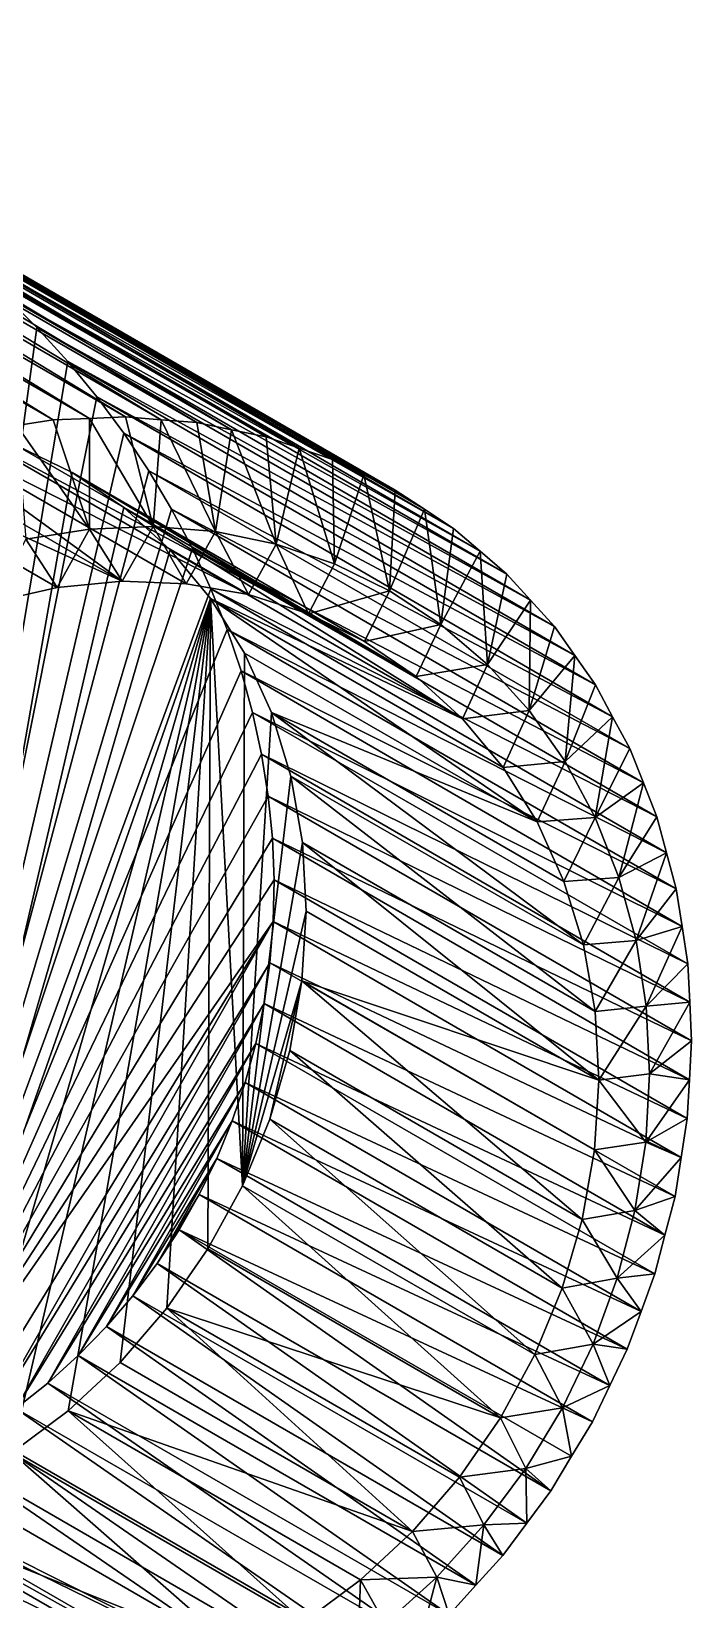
# Model space of a CAD drawing. Header units: metres. Extents: x -44.6 to 35.4, y -44.1 to 26.9.
# Drawn here: x 29.52 to 35.39, y -4.75 to 9.18 of the extents above; entities that cross this region are included whole.
import ezdxf

# ---------------------------------------------------------------- set-up
doc = ezdxf.new("R2010")
doc.units = ezdxf.units.M

msp = doc.modelspace()

# ---------------------------------------------------------------- linework, layer by layer
for points in [[(29.395292, 5.680957, 103.311874), (29.717966, 5.731897, 103.165245), (23.74262, 9.181763, 91.214554)], [(24.142267, 9.159567, 91.214554), (23.74262, 9.181763, 91.214554), (29.717966, 5.731897, 103.165245)], [(24.542736, 9.116903, 91.214554), (24.142267, 9.159567, 91.214554), (30.039503, 5.744801, 103.008202)], [(29.717966, 5.731897, 103.165245), (30.039503, 5.744801, 103.008202), (24.142267, 9.159567, 91.214554)], [(30.039503, 5.744801, 103.008202), (30.361038, 5.757706, 102.851158), (24.542736, 9.116903, 91.214554)], [(24.94281, 9.0539, 91.214554), (24.542736, 9.116903, 91.214554), (30.361038, 5.757706, 102.851158)], [(25.341274, 8.970749, 91.214554), (24.94281, 9.0539, 91.214554), (30.677534, 5.732418, 102.685608)], [(30.361038, 5.757706, 102.851158), (30.677534, 5.732418, 102.685608), (24.94281, 9.0539, 91.214554)], [(30.677534, 5.732418, 102.685608), (30.994028, 5.70713, 102.520065), (25.341274, 8.970749, 91.214554)], [(25.736917, 8.867703, 91.214554), (25.341274, 8.970749, 91.214554), (30.994028, 5.70713, 102.520065)], [(26.12854, 8.745076, 91.214554), (25.736917, 8.867703, 91.214554), (31.30164, 5.643958, 102.348022)], [(30.994028, 5.70713, 102.520065), (31.30164, 5.643958, 102.348022), (25.736917, 8.867703, 91.214554)], [(31.30164, 5.643958, 102.348022), (31.609253, 5.580786, 102.17598), (26.12854, 8.745076, 91.214554)], [(26.514952, 8.603239, 91.214554), (26.12854, 8.745076, 91.214554), (31.609253, 5.580786, 102.17598)], [(26.894979, 8.442623, 91.214554), (26.514952, 8.603239, 91.214554), (31.904247, 5.480496, 101.999527)], [(31.609253, 5.580786, 102.17598), (31.904247, 5.480496, 101.999527), (26.514952, 8.603239, 91.214554)], [(31.904247, 5.480496, 101.999527), (32.199242, 5.380206, 101.823082), (26.894979, 8.442623, 91.214554)], [(27.267467, 8.263716, 91.214554), (26.894979, 8.442623, 91.214554), (32.199242, 5.380206, 101.823082)], [(27.631287, 8.06706, 91.214554), (27.267467, 8.263716, 91.214554), (32.478039, 5.244015, 101.644363)], [(32.199242, 5.380206, 101.823082), (32.478039, 5.244015, 101.644363), (27.267467, 8.263716, 91.214554)], [(32.478039, 5.244015, 101.644363), (32.756836, 5.107824, 101.465652), (27.631287, 8.06706, 91.214554)], [(27.985332, 7.853256, 91.214554), (27.631287, 8.06706, 91.214554), (32.756836, 5.107824, 101.465652)], [(32.756836, 5.107824, 101.465652), (33.016052, 4.937386, 101.286842), (27.985332, 7.853256, 91.214554)], [(28.328527, 7.622949, 91.214554), (27.985332, 7.853256, 91.214554), (33.016052, 4.937386, 101.286842)], [(28.328527, 7.622949, 91.214554), (33.016052, 4.937386, 101.286842), (33.275269, 4.766947, 101.108032)], [(28.65983, 7.376841, 91.214554), (28.328527, 7.622949, 91.214554), (33.275269, 4.766947, 101.108032)], [(33.275269, 4.766947, 101.108032), (33.511753, 4.564331, 100.931305), (28.65983, 7.376841, 91.214554)], [(28.978235, 7.115678, 91.214554), (28.65983, 7.376841, 91.214554), (33.511753, 4.564331, 100.931305)], [(28.978235, 7.115678, 91.214554), (33.511753, 4.564331, 100.931305), (33.748241, 4.361714, 100.75457)], [(29.282774, 6.840254, 91.214554), (28.978235, 7.115678, 91.214554), (33.748241, 4.361714, 100.75457)], [(28.161783, -3.763989, 91.214554), (29.282774, 6.840254, 91.214554), (29.572523, 6.551405, 91.214554)], [(33.748241, 4.361714, 100.75457), (33.959129, 4.129378, 100.582054), (29.282774, 6.840254, 91.214554)], [(29.572523, 6.551405, 91.214554), (29.282774, 6.840254, 91.214554), (33.959129, 4.129378, 100.582054)], [(28.161783, -3.763989, 91.214554), (29.572523, 6.551405, 91.214554), (29.846603, 6.25001, 91.214554)], [(29.572523, 6.551405, 91.214554), (33.959129, 4.129378, 100.582054), (34.170017, 3.897042, 100.409538)], [(29.846603, 6.25001, 91.214554), (29.572523, 6.551405, 91.214554), (34.170017, 3.897042, 100.409538)], [(28.161783, -3.763989, 91.214554), (29.846603, 6.25001, 91.214554), (30.104179, 5.936981, 91.214554)], [(34.170017, 3.897042, 100.409538), (34.352745, 3.637807, 100.24334), (29.846603, 6.25001, 91.214554)], [(30.104179, 5.936981, 91.214554), (29.846603, 6.25001, 91.214554), (34.352745, 3.637807, 100.24334)], [(28.161783, -3.763989, 91.214554), (30.104179, 5.936981, 91.214554), (30.344471, 5.613272, 91.214554)], [(30.104179, 5.936981, 91.214554), (34.352745, 3.637807, 100.24334), (34.535473, 3.378573, 100.077141)], [(30.344471, 5.613272, 91.214554), (30.104179, 5.936981, 91.214554), (34.535473, 3.378573, 100.077141)], [(27.1553, 5.742927, 98.44532), (27.73204, 5.798089, 98.172874), (30.330118, 4.298089, 103.369026)], [(27.1553, 5.742927, 98.44532), (29.753378, 4.242927, 103.641472), (29.178509, 4.112306, 103.891197)], [(30.330118, 4.298089, 103.369026), (29.753378, 4.242927, 103.641472), (27.1553, 5.742927, 98.44532)], [(30.330118, 4.298089, 103.369026), (27.73204, 5.798089, 98.172874), (28.30191, 5.776956, 97.881836)], [(28.30191, 5.776956, 97.881836), (28.85627, 5.679848, 97.576622), (31.454346, 4.179849, 102.772774)], [(28.30191, 5.776956, 97.881836), (30.899986, 4.276956, 103.077988), (30.330118, 4.298089, 103.369026)], [(31.454346, 4.179849, 102.772774), (30.899986, 4.276956, 103.077988), (28.30191, 5.776956, 97.881836)], [(30.041298, 4.760601, 103.64695), (29.717966, 5.731897, 103.165245), (29.395292, 5.680957, 103.311874)], [(30.039503, 5.744801, 103.008202), (29.717966, 5.731897, 103.165245), (30.041298, 4.760601, 103.64695)], [(30.605223, 4.783233, 103.371521), (30.361038, 5.757706, 102.851158), (30.039503, 5.744801, 103.008202)], [(30.039503, 5.744801, 103.008202), (30.041298, 4.760601, 103.64695), (30.605223, 4.783233, 103.371521)], [(30.677534, 5.732418, 102.685608), (30.361038, 5.757706, 102.851158), (30.605223, 4.783233, 103.371521)], [(30.677534, 5.732418, 102.685608), (30.605223, 4.783233, 103.371521), (31.160305, 4.738883, 103.081177)], [(31.160305, 4.738883, 103.081177), (30.994028, 5.70713, 102.520065), (30.677534, 5.732418, 102.685608)], [(28.161783, -3.763989, 91.214554), (30.344471, 5.613272, 91.214554), (30.56675, 5.279863, 91.214554)], [(28.85627, 5.679848, 97.576622), (29.386717, 5.508239, 97.261864), (31.984793, 4.008239, 102.458015)], [(31.984793, 4.008239, 102.458015), (31.454346, 4.179849, 102.772774), (28.85627, 5.679848, 97.576622)], [(29.475376, 4.67126, 103.904121), (30.041298, 4.760601, 103.64695), (29.395292, 5.680957, 103.311874)], [(34.535473, 3.378573, 100.077141), (34.687824, 3.095586, 99.919273), (30.344471, 5.613272, 91.214554)], [(30.56675, 5.279863, 91.214554), (30.344471, 5.613272, 91.214554), (34.687824, 3.095586, 99.919273)], [(31.30164, 5.643958, 102.348022), (30.994028, 5.70713, 102.520065), (31.160305, 4.738883, 103.081177)], [(31.30164, 5.643958, 102.348022), (31.160305, 4.738883, 103.081177), (31.69981, 4.628088, 102.779442)], [(31.69981, 4.628088, 102.779442), (31.609253, 5.580786, 102.17598), (31.30164, 5.643958, 102.348022)], [(31.904247, 5.480496, 101.999527), (31.609253, 5.580786, 102.17598), (31.69981, 4.628088, 102.779442)], [(29.885208, 5.264728, 96.942322), (29.386717, 5.508239, 97.261864), (28.261137, -3.989045, 95.083023)], [(31.984793, 4.008239, 102.458015), (29.386717, 5.508239, 97.261864), (29.885208, 5.264728, 96.942322)], [(31.904247, 5.480496, 101.999527), (31.69981, 4.628088, 102.779442), (32.217186, 4.452194, 102.469978)], [(32.217186, 4.452194, 102.469978), (32.199242, 5.380206, 101.823082), (31.904247, 5.480496, 101.999527)], [(32.478039, 5.244015, 101.644363), (32.199242, 5.380206, 101.823082), (32.217186, 4.452194, 102.469978)], [(28.161783, -3.763989, 91.214554), (30.56675, 5.279863, 91.214554), (30.770338, 4.937769, 91.214554)], [(28.261137, -3.989045, 95.083023), (30.344191, 4.953008, 96.622841), (29.885208, 5.264728, 96.942322)], [(29.885208, 5.264728, 96.942322), (30.344191, 4.953008, 96.622841), (32.942265, 3.453008, 101.818993)], [(29.885208, 5.264728, 96.942322), (32.483284, 3.764728, 102.138474), (31.984793, 4.008239, 102.458015)], [(32.942265, 3.453008, 101.818993), (32.483284, 3.764728, 102.138474), (29.885208, 5.264728, 96.942322)], [(30.56675, 5.279863, 91.214554), (34.687824, 3.095586, 99.919273), (34.840176, 2.812599, 99.761406)], [(30.770338, 4.937769, 91.214554), (30.56675, 5.279863, 91.214554), (34.840176, 2.812599, 99.761406)], [(32.478039, 5.244015, 101.644363), (32.217186, 4.452194, 102.469978), (32.706154, 4.213336, 102.15654)], [(32.706154, 4.213336, 102.15654), (32.756836, 5.107824, 101.465652), (32.478039, 5.244015, 101.644363)], [(33.016052, 4.937386, 101.286842), (32.756836, 5.107824, 101.465652), (32.706154, 4.213336, 102.15654)], [(28.161783, -3.763989, 91.214554), (30.770338, 4.937769, 91.214554), (30.954618, 4.588028, 91.214554)], [(28.261137, -3.989045, 95.083023), (30.756702, 4.577804, 96.308273), (30.344191, 4.953008, 96.622841)], [(30.344191, 4.953008, 96.622841), (30.756702, 4.577804, 96.308273), (33.354778, 3.077804, 101.504425)], [(33.354778, 3.077804, 101.504425), (32.942265, 3.453008, 101.818993), (30.344191, 4.953008, 96.622841)], [(34.840176, 2.812599, 99.761406), (34.9603, 2.509296, 99.613792), (30.770338, 4.937769, 91.214554)], [(30.954618, 4.588028, 91.214554), (30.770338, 4.937769, 91.214554), (34.9603, 2.509296, 99.613792)], [(33.016052, 4.937386, 101.286842), (32.706154, 4.213336, 102.15654), (33.160778, 3.914414, 101.842934)], [(33.160778, 3.914414, 101.842934), (33.275269, 4.766947, 101.108032), (33.016052, 4.937386, 101.286842)], [(30.041298, 4.760601, 103.64695), (29.475376, 4.67126, 103.904121), (29.753378, 4.242927, 103.641472)], [(30.041298, 4.760601, 103.64695), (29.753378, 4.242927, 103.641472), (30.330118, 4.298089, 103.369026)], [(30.330118, 4.298089, 103.369026), (30.605223, 4.783233, 103.371521), (30.041298, 4.760601, 103.64695)], [(30.605223, 4.783233, 103.371521), (30.330118, 4.298089, 103.369026), (30.899986, 4.276956, 103.077988)], [(30.899986, 4.276956, 103.077988), (31.160305, 4.738883, 103.081177), (30.605223, 4.783233, 103.371521)], [(31.160305, 4.738883, 103.081177), (30.899986, 4.276956, 103.077988), (31.454346, 4.179849, 102.772774)], [(31.454346, 4.179849, 102.772774), (31.69981, 4.628088, 102.779442), (31.160305, 4.738883, 103.081177)], [(33.511753, 4.564331, 100.931305), (33.275269, 4.766947, 101.108032), (33.160778, 3.914414, 101.842934)], [(29.178509, 4.112306, 103.891197), (29.753378, 4.242927, 103.641472), (29.475376, 4.67126, 103.904121)], [(31.69981, 4.628088, 102.779442), (31.454346, 4.179849, 102.772774), (31.984793, 4.008239, 102.458015)], [(31.984793, 4.008239, 102.458015), (32.217186, 4.452194, 102.469978), (31.69981, 4.628088, 102.779442)], [(28.161783, -3.763989, 91.214554), (30.954618, 4.588028, 91.214554), (31.119032, 4.231703, 91.214554)], [(28.261137, -3.989045, 95.083023), (31.116495, 4.144803, 96.00338), (30.756702, 4.577804, 96.308273)], [(33.354778, 3.077804, 101.504425), (30.756702, 4.577804, 96.308273), (31.116495, 4.144803, 96.00338)], [(30.954618, 4.588028, 91.214554), (34.9603, 2.509296, 99.613792), (35.080429, 2.205992, 99.466171)], [(31.119032, 4.231703, 91.214554), (30.954618, 4.588028, 91.214554), (35.080429, 2.205992, 99.466171)], [(33.511753, 4.564331, 100.931305), (33.160778, 3.914414, 101.842934), (33.575539, 3.559055, 101.532974)], [(33.575539, 3.559055, 101.532974), (33.748241, 4.361714, 100.75457), (33.511753, 4.564331, 100.931305)], [(32.706154, 4.213336, 102.15654), (32.217186, 4.452194, 102.469978), (31.984793, 4.008239, 102.458015)], [(33.959129, 4.129378, 100.582054), (33.748241, 4.361714, 100.75457), (33.575539, 3.559055, 101.532974)], [(28.161783, -3.763989, 91.214554), (31.119032, 4.231703, 91.214554), (31.263079, 3.869874, 91.214554)], [(35.080429, 2.205992, 99.466171), (35.166866, 1.886053, 99.330589), (31.119032, 4.231703, 91.214554)], [(31.263079, 3.869874, 91.214554), (31.119032, 4.231703, 91.214554), (35.166866, 1.886053, 99.330589)], [(31.984793, 4.008239, 102.458015), (32.483284, 3.764728, 102.138474), (32.706154, 4.213336, 102.15654)], [(33.160778, 3.914414, 101.842934), (32.706154, 4.213336, 102.15654), (32.483284, 3.764728, 102.138474)], [(31.116495, 4.144803, 96.00338), (28.261137, -3.989045, 95.083023), (28.816902, -3.749299, 94.874344)], [(28.816902, -3.749299, 94.874344), (29.349352, -3.441119, 94.697083), (31.116495, 4.144803, 96.00338)], [(31.116495, 4.144803, 96.00338), (29.349352, -3.441119, 94.697083), (29.850414, -3.069177, 94.553925)], [(29.850414, -3.069177, 94.553925), (30.312492, -2.639111, 94.447037), (31.116495, 4.144803, 96.00338)], [(31.116495, 4.144803, 96.00338), (30.312492, -2.639111, 94.447037), (30.728582, -2.157441, 94.378036)], [(31.116495, 4.144803, 96.00338), (30.728582, -2.157441, 94.378036), (31.092379, -1.631467, 94.347977)], [(31.092379, -1.631467, 94.347977), (31.398363, -1.069164, 94.357307), (31.116495, 4.144803, 96.00338)], [(31.116495, 4.144803, 96.00338), (31.41811, 3.66057, 95.712784), (34.016186, 2.16057, 100.908943)], [(31.116495, 4.144803, 96.00338), (33.714569, 2.644803, 101.199532), (33.354778, 3.077804, 101.504425)], [(34.016186, 2.16057, 100.908943), (33.714569, 2.644803, 101.199532), (31.116495, 4.144803, 96.00338)], [(31.41811, 3.66057, 95.712784), (31.116495, 4.144803, 96.00338), (31.398363, -1.069164, 94.357307)], [(33.959129, 4.129378, 100.582054), (33.575539, 3.559055, 101.532974), (33.945404, 3.151574, 101.230408)], [(33.945404, 3.151574, 101.230408), (34.170017, 3.897042, 100.409538), (33.959129, 4.129378, 100.582054)], [(32.483284, 3.764728, 102.138474), (32.942265, 3.453008, 101.818993), (33.160778, 3.914414, 101.842934)], [(33.575539, 3.559055, 101.532974), (33.160778, 3.914414, 101.842934), (32.942265, 3.453008, 101.818993)], [(28.161783, -3.763989, 91.214554), (31.263079, 3.869874, 91.214554), (31.38632, 3.503642, 91.214554)], [(31.263079, 3.869874, 91.214554), (35.166866, 1.886053, 99.330589), (35.253307, 1.566114, 99.195015)], [(31.38632, 3.503642, 91.214554), (31.263079, 3.869874, 91.214554), (35.253307, 1.566114, 99.195015)], [(34.352745, 3.637807, 100.24334), (34.170017, 3.897042, 100.409538), (33.945404, 3.151574, 101.230408)], [(31.398363, -1.069164, 94.357307), (31.656977, 3.132444, 95.440895), (31.41811, 3.66057, 95.712784)], [(34.016186, 2.16057, 100.908943), (31.41811, 3.66057, 95.712784), (31.656977, 3.132444, 95.440895)], [(34.352745, 3.637807, 100.24334), (33.945404, 3.151574, 101.230408), (34.265881, 2.696916, 100.938919)], [(34.265881, 2.696916, 100.938919), (34.535473, 3.378573, 100.077141), (34.352745, 3.637807, 100.24334)], [(28.161783, -3.763989, 91.214554), (31.38632, 3.503642, 91.214554), (31.488384, 3.134118, 91.214554)], [(35.253307, 1.566114, 99.195015), (35.305016, 1.233424, 99.07312), (31.38632, 3.503642, 91.214554)], [(31.488384, 3.134118, 91.214554), (31.38632, 3.503642, 91.214554), (35.305016, 1.233424, 99.07312)], [(32.942265, 3.453008, 101.818993), (33.354778, 3.077804, 101.504425), (33.575539, 3.559055, 101.532974)], [(33.945404, 3.151574, 101.230408), (33.575539, 3.559055, 101.532974), (33.354778, 3.077804, 101.504425)], [(34.687824, 3.095586, 99.919273), (34.535473, 3.378573, 100.077141), (34.265881, 2.696916, 100.938919)], [(28.161783, -3.763989, 91.214554), (31.488384, 3.134118, 91.214554), (31.56896, 2.762425, 91.214554)], [(31.398363, -1.069164, 94.357307), (31.829475, 2.568432, 95.191833), (31.656977, 3.132444, 95.440895)], [(31.488384, 3.134118, 91.214554), (35.305016, 1.233424, 99.07312), (35.35672, 0.900733, 98.951225)], [(31.56896, 2.762425, 91.214554), (31.488384, 3.134118, 91.214554), (35.35672, 0.900733, 98.951225)], [(31.656977, 3.132444, 95.440895), (31.829475, 2.568432, 95.191833), (34.427551, 1.068432, 100.387985)], [(31.656977, 3.132444, 95.440895), (34.255054, 1.632444, 100.637047), (34.016186, 2.16057, 100.908943)], [(34.427551, 1.068432, 100.387985), (34.255054, 1.632444, 100.637047), (31.656977, 3.132444, 95.440895)], [(33.354778, 3.077804, 101.504425), (33.714569, 2.644803, 101.199532), (33.945404, 3.151574, 101.230408)], [(34.265881, 2.696916, 100.938919), (33.945404, 3.151574, 101.230408), (33.714569, 2.644803, 101.199532)], [(34.687824, 3.095586, 99.919273), (34.265881, 2.696916, 100.938919), (34.533081, 2.200601, 100.662048)], [(34.533081, 2.200601, 100.662048), (34.840176, 2.812599, 99.761406), (34.687824, 3.095586, 99.919273)], [(34.9603, 2.509296, 99.613792), (34.840176, 2.812599, 99.761406), (34.533081, 2.200601, 100.662048)], [(28.161783, -3.763989, 91.214554), (31.56896, 2.762425, 91.214554), (31.627802, 2.389692, 91.214554)], [(35.35672, 0.900733, 98.951225), (35.373066, 0.559329, 98.844498), (31.56896, 2.762425, 91.214554)], [(31.627802, 2.389692, 91.214554), (31.56896, 2.762425, 91.214554), (35.373066, 0.559329, 98.844498)], [(33.714569, 2.644803, 101.199532), (34.016186, 2.16057, 100.908943), (34.265881, 2.696916, 100.938919)], [(34.016186, 2.16057, 100.908943), (34.533081, 2.200601, 100.662048), (34.265881, 2.696916, 100.938919)], [(31.932991, 1.977084, 94.969368), (31.829475, 2.568432, 95.191833), (31.398363, -1.069164, 94.357307)], [(31.829475, 2.568432, 95.191833), (31.932991, 1.977084, 94.969368), (34.531067, 0.477084, 100.16552)], [(34.531067, 0.477084, 100.16552), (34.427551, 1.068432, 100.387985), (31.829475, 2.568432, 95.191833)], [(34.9603, 2.509296, 99.613792), (34.533081, 2.200601, 100.662048), (34.743763, 1.668653, 100.403145)], [(34.743763, 1.668653, 100.403145), (35.080429, 2.205992, 99.466171), (34.9603, 2.509296, 99.613792)], [(28.161783, -3.763989, 91.214554), (31.627802, 2.389692, 91.214554), (31.664732, 2.01705, 91.214554)], [(31.627802, 2.389692, 91.214554), (35.373066, 0.559329, 98.844498), (35.389412, 0.217925, 98.73777)], [(31.664732, 2.01705, 91.214554), (31.627802, 2.389692, 91.214554), (35.389412, 0.217925, 98.73777)], [(34.533081, 2.200601, 100.662048), (34.016186, 2.16057, 100.908943), (34.255054, 1.632444, 100.637047)], [(34.255054, 1.632444, 100.637047), (34.743763, 1.668653, 100.403145), (34.533081, 2.200601, 100.662048)], [(35.166866, 1.886053, 99.330589), (35.080429, 2.205992, 99.466171), (34.743763, 1.668653, 100.403145)], [(28.161783, -3.763989, 91.214554), (31.664732, 2.01705, 91.214554), (31.679638, 1.645631, 91.214554)], [(31.398363, -1.069164, 94.357307), (31.965952, 1.367363, 94.776878), (31.932991, 1.977084, 94.969368)], [(35.389412, 0.217925, 98.73777), (35.370197, -0.128047, 98.647507), (31.664732, 2.01705, 91.214554)], [(31.679638, 1.645631, 91.214554), (31.664732, 2.01705, 91.214554), (35.370197, -0.128047, 98.647507)], [(31.932991, 1.977084, 94.969368), (31.965952, 1.367363, 94.776878), (34.56403, -0.132637, 99.97303)], [(34.56403, -0.132637, 99.97303), (34.531067, 0.477084, 100.16552), (31.932991, 1.977084, 94.969368)], [(35.166866, 1.886053, 99.330589), (34.743763, 1.668653, 100.403145), (34.895367, 1.10753, 100.165367)], [(34.895367, 1.10753, 100.165367), (35.253307, 1.566114, 99.195015), (35.166866, 1.886053, 99.330589)], [(28.161783, -3.763989, 91.214554), (31.679638, 1.645631, 91.214554), (31.672476, 1.276563, 91.214554)], [(31.672476, 1.276563, 91.214554), (31.679638, 1.645631, 91.214554), (35.350983, -0.47402, 98.557243)], [(31.679638, 1.645631, 91.214554), (35.370197, -0.128047, 98.647507), (35.350983, -0.47402, 98.557243)], [(34.743763, 1.668653, 100.403145), (34.255054, 1.632444, 100.637047), (34.427551, 1.068432, 100.387985)], [(34.427551, 1.068432, 100.387985), (34.895367, 1.10753, 100.165367), (34.743763, 1.668653, 100.403145)], [(35.305016, 1.233424, 99.07312), (35.253307, 1.566114, 99.195015), (34.895367, 1.10753, 100.165367)], [(28.77309, -3.45421, 91.214554), (28.161783, -3.763989, 91.214554), (31.672476, 1.276563, 91.214554)], [(31.672476, 1.276563, 91.214554), (29.086737, -3.260383, 91.214554), (28.77309, -3.45421, 91.214554)], [(29.086737, -3.260383, 91.214554), (31.672476, 1.276563, 91.214554), (31.643265, 0.910967, 91.214554)], [(31.398363, -1.069164, 94.357307), (31.927862, 0.748513, 94.617271), (31.965952, 1.367363, 94.776878)], [(31.643265, 0.910967, 91.214554), (31.672476, 1.276563, 91.214554), (35.29644, -0.820363, 98.484535)], [(35.350983, -0.47402, 98.557243), (35.29644, -0.820363, 98.484535), (31.672476, 1.276563, 91.214554)], [(34.56403, -0.132637, 99.97303), (31.965952, 1.367363, 94.776878), (31.927862, 0.748513, 94.617271)], [(35.305016, 1.233424, 99.07312), (34.895367, 1.10753, 100.165367), (34.986053, 0.524042, 99.951584)], [(34.986053, 0.524042, 99.951584), (35.35672, 0.900733, 98.951225), (35.305016, 1.233424, 99.07312)], [(34.895367, 1.10753, 100.165367), (34.427551, 1.068432, 100.387985), (34.531067, 0.477084, 100.16552)], [(34.531067, 0.477084, 100.16552), (34.986053, 0.524042, 99.951584), (34.895367, 1.10753, 100.165367)], [(29.386189, -3.049306, 91.214554), (29.086737, -3.260383, 91.214554), (31.643265, 0.910967, 91.214554)], [(29.386189, -3.049306, 91.214554), (31.643265, 0.910967, 91.214554), (31.592094, 0.549954, 91.214554)], [(31.592094, 0.549954, 91.214554), (31.643265, 0.910967, 91.214554), (35.241898, -1.166705, 98.411819)], [(31.643265, 0.910967, 91.214554), (35.29644, -0.820363, 98.484535), (35.241898, -1.166705, 98.411819)], [(35.373066, 0.559329, 98.844498), (35.35672, 0.900733, 98.951225), (34.986053, 0.524042, 99.951584)], [(31.927862, 0.748513, 94.617271), (31.398363, -1.069164, 94.357307), (31.641899, -0.479055, 94.405884)], [(31.641899, -0.479055, 94.405884), (31.819296, 0.129915, 94.492981), (31.927862, 0.748513, 94.617271)], [(31.927862, 0.748513, 94.617271), (31.819296, 0.129915, 94.492981), (34.417374, -1.370085, 99.689133)], [(31.927862, 0.748513, 94.617271), (34.52594, -0.751487, 99.813423), (34.56403, -0.132637, 99.97303)], [(34.417374, -1.370085, 99.689133), (34.52594, -0.751487, 99.813423), (31.927862, 0.748513, 94.617271)], [(35.373066, 0.559329, 98.844498), (34.986053, 0.524042, 99.951584), (35.014717, -0.074728, 99.764397)], [(35.014717, -0.074728, 99.764397), (35.389412, 0.217925, 98.73777), (35.373066, 0.559329, 98.844498)], [(29.670536, -2.82162, 91.214554), (29.386189, -3.049306, 91.214554), (31.592094, 0.549954, 91.214554)], [(29.670536, -2.82162, 91.214554), (31.592094, 0.549954, 91.214554), (31.519123, 0.194619, 91.214554)], [(31.519123, 0.194619, 91.214554), (31.592094, 0.549954, 91.214554), (35.152691, -1.509212, 98.357552)], [(35.241898, -1.166705, 98.411819), (35.152691, -1.509212, 98.357552), (31.592094, 0.549954, 91.214554)], [(34.986053, 0.524042, 99.951584), (34.531067, 0.477084, 100.16552), (34.56403, -0.132637, 99.97303)], [(34.56403, -0.132637, 99.97303), (35.014717, -0.074728, 99.764397), (34.986053, 0.524042, 99.951584)], [(29.938917, -2.578015, 91.214554), (29.670536, -2.82162, 91.214554), (31.519123, 0.194619, 91.214554)], [(29.938917, -2.578015, 91.214554), (31.519123, 0.194619, 91.214554), (31.424568, -0.153958, 91.214554)], [(31.424568, -0.153958, 91.214554), (31.519123, 0.194619, 91.214554), (35.063488, -1.85172, 98.303284)], [(31.519123, 0.194619, 91.214554), (35.152691, -1.509212, 98.357552), (35.063488, -1.85172, 98.303284)], [(35.370197, -0.128047, 98.647507), (35.389412, 0.217925, 98.73777), (35.014717, -0.074728, 99.764397)], [(31.819296, 0.129915, 94.492981), (31.641899, -0.479055, 94.405884), (34.239975, -1.979055, 99.602036)], [(34.239975, -1.979055, 99.602036), (34.417374, -1.370085, 99.689133), (31.819296, 0.129915, 94.492981)], [(34.56403, -0.132637, 99.97303), (34.52594, -0.751487, 99.813423), (34.981018, -0.681511, 99.606087)], [(34.981018, -0.681511, 99.606087), (35.014717, -0.074728, 99.764397), (34.56403, -0.132637, 99.97303)], [(35.370197, -0.128047, 98.647507), (35.014717, -0.074728, 99.764397), (34.981018, -0.681511, 99.606087)], [(34.981018, -0.681511, 99.606087), (35.350983, -0.47402, 98.557243), (35.370197, -0.128047, 98.647507)], [(30.190516, -2.319232, 91.214554), (29.938917, -2.578015, 91.214554), (31.424568, -0.153958, 91.214554)], [(30.190516, -2.319232, 91.214554), (31.424568, -0.153958, 91.214554), (31.308718, -0.494718, 91.214554)], [(31.308718, -0.494718, 91.214554), (31.424568, -0.153958, 91.214554), (34.940697, -2.186235, 98.268112)], [(35.063488, -1.85172, 98.303284), (34.940697, -2.186235, 98.268112), (31.424568, -0.153958, 91.214554)], [(30.424566, -2.046057, 91.214554), (30.190516, -2.319232, 91.214554), (31.308718, -0.494718, 91.214554)], [(30.424566, -2.046057, 91.214554), (31.308718, -0.494718, 91.214554), (31.171926, -0.826627, 91.214554)], [(31.171926, -0.826627, 91.214554), (31.308718, -0.494718, 91.214554), (34.817909, -2.520751, 98.232933)], [(31.308718, -0.494718, 91.214554), (34.940697, -2.186235, 98.268112), (34.817909, -2.520751, 98.232933)], [(31.641899, -0.479055, 94.405884), (31.398363, -1.069164, 94.357307), (33.996441, -2.569164, 99.553459)], [(33.996441, -2.569164, 99.553459), (34.239975, -1.979055, 99.602036), (31.641899, -0.479055, 94.405884)], [(35.29644, -0.820363, 98.484535), (35.350983, -0.47402, 98.557243), (34.981018, -0.681511, 99.606087)], [(34.885361, -1.288942, 99.478561), (34.981018, -0.681511, 99.606087), (34.52594, -0.751487, 99.813423)], [(35.29644, -0.820363, 98.484535), (34.981018, -0.681511, 99.606087), (34.885361, -1.288942, 99.478561)], [(30.640358, -1.759319, 91.214554), (30.424566, -2.046057, 91.214554), (31.171926, -0.826627, 91.214554)], [(30.640358, -1.759319, 91.214554), (31.171926, -0.826627, 91.214554), (31.014606, -1.148677, 91.214554)], [(31.014606, -1.148677, 91.214554), (31.171926, -0.826627, 91.214554), (34.663033, -2.843213, 98.217293)], [(34.817909, -2.520751, 98.232933), (34.663033, -2.843213, 98.217293), (31.171926, -0.826627, 91.214554)], [(34.52594, -0.751487, 99.813423), (34.417374, -1.370085, 99.689133), (34.885361, -1.288942, 99.478561)], [(34.885361, -1.288942, 99.478561), (35.241898, -1.166705, 98.411819), (35.29644, -0.820363, 98.484535)], [(31.398363, -1.069164, 94.357307), (31.092379, -1.631467, 94.347977), (33.690456, -3.131467, 99.544128)], [(33.690456, -3.131467, 99.544128), (33.996441, -2.569164, 99.553459), (31.398363, -1.069164, 94.357307)], [(31.014606, -1.148677, 91.214554), (30.837238, -1.459889, 91.214554), (30.640358, -1.759319, 91.214554)], [(30.837238, -1.459889, 91.214554), (31.014606, -1.148677, 91.214554), (34.508152, -3.165675, 98.201645)], [(34.663033, -2.843213, 98.217293), (34.508152, -3.165675, 98.201645), (31.014606, -1.148677, 91.214554)], [(35.152691, -1.509212, 98.357552), (35.241898, -1.166705, 98.411819), (34.885361, -1.288942, 99.478561)], [(34.417374, -1.370085, 99.689133), (34.239975, -1.979055, 99.602036), (34.728909, -1.889648, 99.383385)], [(34.728909, -1.889648, 99.383385), (34.885361, -1.288942, 99.478561), (34.417374, -1.370085, 99.689133)], [(34.885361, -1.288942, 99.478561), (34.728909, -1.889648, 99.383385), (35.152691, -1.509212, 98.357552)], [(34.13797, -3.778666, 98.209778), (30.640358, -1.759319, 91.214554), (30.837238, -1.459889, 91.214554)], [(30.837238, -1.459889, 91.214554), (34.323063, -3.472171, 98.205711), (34.13797, -3.778666, 98.209778)], [(34.508152, -3.165675, 98.201645), (34.323063, -3.472171, 98.205711), (30.837238, -1.459889, 91.214554)], [(34.728909, -1.889648, 99.383385), (35.063488, -1.85172, 98.303284), (35.152691, -1.509212, 98.357552)], [(33.690456, -3.131467, 99.544128), (31.092379, -1.631467, 94.347977), (30.728582, -2.157441, 94.378036)], [(33.924915, -4.065474, 98.233513), (30.424566, -2.046057, 91.214554), (30.640358, -1.759319, 91.214554)], [(34.13797, -3.778666, 98.209778), (33.924915, -4.065474, 98.233513), (30.640358, -1.759319, 91.214554)], [(34.513557, -2.476336, 99.321693), (34.728909, -1.889648, 99.383385), (34.239975, -1.979055, 99.602036)], [(34.728909, -1.889648, 99.383385), (34.513557, -2.476336, 99.321693), (34.940697, -2.186235, 98.268112)], [(34.940697, -2.186235, 98.268112), (35.063488, -1.85172, 98.303284), (34.728909, -1.889648, 99.383385)], [(33.711861, -4.352282, 98.257248), (30.190516, -2.319232, 91.214554), (30.424566, -2.046057, 91.214554)], [(30.424566, -2.046057, 91.214554), (33.924915, -4.065474, 98.233513), (33.711861, -4.352282, 98.257248)], [(34.239975, -1.979055, 99.602036), (33.996441, -2.569164, 99.553459), (34.513557, -2.476336, 99.321693)], [(30.728582, -2.157441, 94.378036), (30.312492, -2.639111, 94.447037), (32.910568, -4.139112, 99.643188)], [(30.728582, -2.157441, 94.378036), (33.32666, -3.657441, 99.574188), (33.690456, -3.131467, 99.544128)], [(32.910568, -4.139112, 99.643188), (33.32666, -3.657441, 99.574188), (30.728582, -2.157441, 94.378036)], [(34.513557, -2.476336, 99.321693), (34.817909, -2.520751, 98.232933), (34.940697, -2.186235, 98.268112)], [(33.473427, -4.61592, 98.300354), (29.938917, -2.578015, 91.214554), (30.190516, -2.319232, 91.214554)], [(33.711861, -4.352282, 98.257248), (33.473427, -4.61592, 98.300354), (30.190516, -2.319232, 91.214554)], [(34.24192, -3.041886, 99.29425), (34.513557, -2.476336, 99.321693), (33.996441, -2.569164, 99.553459)], [(34.663033, -2.843213, 98.217293), (34.513557, -2.476336, 99.321693), (34.24192, -3.041886, 99.29425)], [(34.663033, -2.843213, 98.217293), (34.817909, -2.520751, 98.232933), (34.513557, -2.476336, 99.321693)], [(33.234993, -4.879559, 98.343468), (29.670536, -2.82162, 91.214554), (29.938917, -2.578015, 91.214554)], [(32.910568, -4.139112, 99.643188), (30.312492, -2.639111, 94.447037), (29.850414, -3.069177, 94.553925)], [(29.938917, -2.578015, 91.214554), (33.473427, -4.61592, 98.300354), (33.234993, -4.879559, 98.343468)], [(34.24192, -3.041886, 99.29425), (33.996441, -2.569164, 99.553459), (33.690456, -3.131467, 99.544128)], [(32.974075, -5.116828, 98.405434), (29.386189, -3.049306, 91.214554), (29.670536, -2.82162, 91.214554)], [(33.234993, -4.879559, 98.343468), (32.974075, -5.116828, 98.405434), (29.670536, -2.82162, 91.214554)], [(34.24192, -3.041886, 99.29425), (34.508152, -3.165675, 98.201645), (34.663033, -2.843213, 98.217293)], [(32.713158, -5.354098, 98.4674), (29.086737, -3.260383, 91.214554), (29.386189, -3.049306, 91.214554)], [(29.386189, -3.049306, 91.214554), (32.974075, -5.116828, 98.405434), (32.713158, -5.354098, 98.4674)], [(33.690456, -3.131467, 99.544128), (33.917301, -3.579432, 99.301384), (34.24192, -3.041886, 99.29425)], [(34.323063, -3.472171, 98.205711), (34.24192, -3.041886, 99.29425), (33.917301, -3.579432, 99.301384)], [(34.323063, -3.472171, 98.205711), (34.508152, -3.165675, 98.201645), (34.24192, -3.041886, 99.29425)], [(29.850414, -3.069177, 94.553925), (29.349352, -3.441119, 94.697083), (31.947428, -4.941119, 99.893234)], [(29.850414, -3.069177, 94.553925), (32.44849, -4.569177, 99.750076), (32.910568, -4.139112, 99.643188)], [(31.947428, -4.941119, 99.893234), (32.44849, -4.569177, 99.750076), (29.850414, -3.069177, 94.553925)], [(33.917301, -3.579432, 99.301384), (33.690456, -3.131467, 99.544128), (33.32666, -3.657441, 99.574188)], [(32.43734, -5.569764, 98.543053), (28.77309, -3.45421, 91.214554), (29.086737, -3.260383, 91.214554)], [(32.713158, -5.354098, 98.4674), (32.43734, -5.569764, 98.543053), (29.086737, -3.260383, 91.214554)], [(32.152691, -5.770138, 98.627533), (28.161783, -3.763989, 91.214554), (28.77309, -3.45421, 91.214554)], [(28.77309, -3.45421, 91.214554), (32.43734, -5.569764, 98.543053), (32.152691, -5.770138, 98.627533)], [(29.349352, -3.441119, 94.697083), (28.816902, -3.749299, 94.874344), (31.41498, -5.2493, 100.070496)], [(31.41498, -5.2493, 100.070496), (31.947428, -4.941119, 99.893234), (29.349352, -3.441119, 94.697083)], [(33.917301, -3.579432, 99.301384), (34.13797, -3.778666, 98.209778), (34.323063, -3.472171, 98.205711)], [(33.32666, -3.657441, 99.574188), (33.543636, -4.082448, 99.34301), (33.917301, -3.579432, 99.301384)], [(33.917301, -3.579432, 99.301384), (33.543636, -4.082448, 99.34301), (33.924915, -4.065474, 98.233513)], [(33.924915, -4.065474, 98.233513), (34.13797, -3.778666, 98.209778), (33.917301, -3.579432, 99.301384)], [(31.41498, -5.2493, 100.070496), (28.816902, -3.749299, 94.874344), (28.261137, -3.989045, 95.083023)], [(33.543636, -4.082448, 99.34301), (33.32666, -3.657441, 99.574188), (32.910568, -4.139112, 99.643188)], [(28.191515, -3.83637, 91.38382), (28.161783, -3.763989, 91.214554), (32.152691, -5.770138, 98.627533)], [(28.229311, -3.928378, 91.598991), (28.191515, -3.83637, 91.38382), (31.856541, -5.946384, 98.724724)], [(32.152691, -5.770138, 98.627533), (31.856541, -5.946384, 98.724724), (28.191515, -3.83637, 91.38382)], [(28.261137, -3.989045, 95.083023), (27.690479, -4.156723, 95.319946), (30.288555, -5.656723, 100.516098)], [(28.35676, -4.215292, 92.292656), (28.229311, -3.928378, 91.598991), (31.856541, -5.946384, 98.724724)], [(28.261137, -3.989045, 95.083023), (30.859213, -5.489045, 100.279175), (31.41498, -5.2493, 100.070496)], [(30.288555, -5.656723, 100.516098), (30.859213, -5.489045, 100.279175), (28.261137, -3.989045, 95.083023)], [(27.690479, -4.156723, 95.319946), (27.113581, -4.249791, 95.581528), (29.711657, -5.749791, 100.777679)], [(29.711657, -5.749791, 100.777679), (30.288555, -5.656723, 100.516098), (27.690479, -4.156723, 95.319946)], [(33.125458, -4.54483, 99.418625), (32.910568, -4.139112, 99.643188), (32.44849, -4.569177, 99.750076)], [(32.910568, -4.139112, 99.643188), (33.125458, -4.54483, 99.418625), (33.543636, -4.082448, 99.34301)], [(33.543636, -4.082448, 99.34301), (33.125458, -4.54483, 99.418625), (33.473427, -4.61592, 98.300354)], [(33.473427, -4.61592, 98.300354), (33.711861, -4.352282, 98.257248), (33.543636, -4.082448, 99.34301)], [(33.543636, -4.082448, 99.34301), (33.711861, -4.352282, 98.257248), (33.924915, -4.065474, 98.233513)], [(29.711657, -5.749791, 100.777679), (27.113581, -4.249791, 95.581528), (26.539186, -4.266838, 95.863808)], [(26.539186, -4.266838, 95.863808), (29.137264, -5.766838, 101.059959), (29.711657, -5.749791, 100.777679)], [(31.856541, -5.946384, 98.724724), (31.56039, -6.12263, 98.821922), (28.35676, -4.215292, 92.292656)], [(28.500916, -4.511633, 93.038742), (28.35676, -4.215292, 92.292656), (31.56039, -6.12263, 98.821922)], [(28.631739, -4.758928, 93.686256), (28.500916, -4.511633, 93.038742), (31.56039, -6.12263, 98.821922)], [(32.425976, -5.150086, 99.593643), (32.44849, -4.569177, 99.750076), (31.947428, -4.941119, 99.893234)], [(32.425976, -5.150086, 99.593643), (32.66785, -4.960964, 99.527298), (32.44849, -4.569177, 99.750076)], [(32.44849, -4.569177, 99.750076), (32.66785, -4.960964, 99.527298), (33.125458, -4.54483, 99.418625)], [(33.125458, -4.54483, 99.418625), (32.66785, -4.960964, 99.527298), (32.974075, -5.116828, 98.405434)], [(32.974075, -5.116828, 98.405434), (33.234993, -4.879559, 98.343468), (33.125458, -4.54483, 99.418625)], [(33.125458, -4.54483, 99.418625), (33.234993, -4.879559, 98.343468), (33.473427, -4.61592, 98.300354)]]:
    msp.add_3dface(points)

doc.saveas('drawing.dxf')
